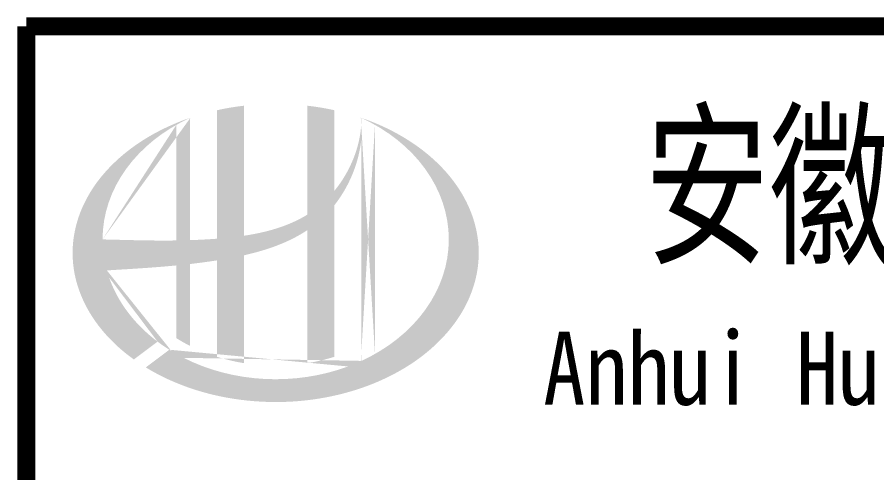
# Model space of a CAD drawing. Extents: x 5904849 to 6011887, y -826029 to -177002.
# Drawn here: x 5937382 to 5939033, y -823385 to -822511 of the extents above; entities that cross this region are included whole.
import ezdxf
from ezdxf.enums import TextEntityAlignment as Align

# ---------------------------------------------------------------- set-up
doc = ezdxf.new("R2010")
doc.units = 0
doc.header["$LTSCALE"] = 1000
doc.header["$MEASUREMENT"] = 0
doc.layers.get('0').update_dxf_attribs({"linetype": 'CONTINUOUS'})
doc.styles.add('宋体', font='', dxfattribs={"width": 0.7})
doc.styles.get('宋体').set_extended_font_data('SimSun')

msp = doc.modelspace()

# ---------------------------------------------------------------- hatches: boundary and pattern name
h = msp.add_hatch(color=256)
edge = h.paths.add_edge_path()
edge.add_spline(control_points=[(5937817.6, -822967.8), (5937820.7, -822967.2), (5937823.7, -822966.4), (5937848.3, -822960.5), (5937869.6, -822954), (5937907.1, -822938.4), (5937923.5, -822930), (5937939, -822919.7)], knot_values=[61.629012, 61.629012, 61.629012, 61.629012, 63.330431, 63.330431, 75.353634, 75.353634, 85.398649, 85.398649, 85.398649, 85.398649], degree=3, periodic=0)
edge.add_line((5937939, -822919.7), (5937939, -823174.8))
edge.add_spline(control_points=[(5937939, -823174.8), (5937947.5, -823173.4), (5937956.1, -823171.7), (5937973.4, -823167.7), (5937982.3, -823165.3), (5937991, -823162.6)], knot_values=[4.908456, 4.908456, 4.908456, 4.908456, 4.992821, 4.992821, 5.083034, 5.083034, 5.083034, 5.083034], degree=3, periodic=0)
edge.add_line((5937991, -823162.6), (5937991, -822871.9))
edge.add_spline(control_points=[(5937991, -822871.9), (5937995.3, -822866.4), (5937999.4, -822860.7), (5938012.4, -822840.9), (5938020.3, -822825.9), (5938034.9, -822789.5), (5938040.5, -822767.6), (5938042.8, -822745), (5938042.9, -822744.3), (5938043, -822743.7)], knot_values=[97.991744, 97.991744, 97.991744, 97.991744, 101.64219, 101.64219, 110.337975, 110.337975, 121.934322, 121.934322, 122.270691, 122.270691, 122.270691, 122.270691], degree=3, periodic=0)
edge.add_line((5938043, -822743.7), (5938043, -822708.5))
edge.add_spline(control_points=[(5938043, -822708.5), (5938042.9, -822712.3), (5938042.7, -822716.1), (5938042.5, -822720)], knot_values=[126.194075, 126.194075, 126.194075, 126.194075, 128.396762, 128.396762, 128.396762, 128.396762], degree=3, periodic=0)
edge.add_spline(control_points=[(5938042.5, -822720), (5938042.2, -822723.1), (5938041.9, -822726.2), (5938041.5, -822729.3)], knot_values=[124.417049, 124.417049, 124.417049, 124.417049, 126.194075, 126.194075, 126.194075, 126.194075], degree=3, periodic=0)
edge.add_spline(control_points=[(5938041.5, -822729.3), (5938041, -822733.9), (5938040.2, -822738.4), (5938039.3, -822743)], knot_values=[121.80529, 121.80529, 121.80529, 121.80529, 124.417049, 124.417049, 124.417049, 124.417049], degree=3, periodic=0)
edge.add_spline(control_points=[(5938039.3, -822743), (5938038.1, -822749), (5938036.7, -822755.1), (5938034.9, -822761.1)], knot_values=[118.31574, 118.31574, 118.31574, 118.31574, 121.80529, 121.80529, 121.80529, 121.80529], degree=3, periodic=0)
edge.add_spline(control_points=[(5938034.9, -822761.1), (5938033.2, -822767.2), (5938031.1, -822773.2), (5938028.9, -822779.1)], knot_values=[114.795988, 114.795988, 114.795988, 114.795988, 118.31574, 118.31574, 118.31574, 118.31574], degree=3, periodic=0)
edge.add_spline(control_points=[(5938028.9, -822779.1), (5938026.6, -822785), (5938024.1, -822790.7), (5938021.4, -822796.4)], knot_values=[111.329641, 111.329641, 111.329641, 111.329641, 114.795988, 114.795988, 114.795988, 114.795988], degree=3, periodic=0)
edge.add_spline(control_points=[(5938021.4, -822796.4), (5938018.7, -822802.2), (5938015.7, -822807.8), (5938012.4, -822813.4)], knot_values=[107.79529, 107.79529, 107.79529, 107.79529, 111.329641, 111.329641, 111.329641, 111.329641], degree=3, periodic=0)
edge.add_spline(control_points=[(5938012.4, -822813.4), (5938009.3, -822818.8), (5938005.9, -822824.1), (5938002.4, -822829.2)], knot_values=[104.343579, 104.343579, 104.343579, 104.343579, 107.79529, 107.79529, 107.79529, 107.79529], degree=3, periodic=0)
edge.add_spline(control_points=[(5938002.4, -822829.2), (5937998.8, -822834.4), (5937994.9, -822839.4), (5937991, -822844.3)], knot_values=[100.8507, 100.8507, 100.8507, 100.8507, 104.343579, 104.343579, 104.343579, 104.343579], degree=3, periodic=0)
edge.add_line((5937991, -822844.3), (5937991, -822689.6))
edge.add_spline(control_points=[(5937991, -822689.6), (5937973.9, -822685.8), (5937956.5, -822682.9), (5937939, -822680.9)], knot_values=[4.423999, 4.423999, 4.423999, 4.423999, 4.558741, 4.558741, 4.558741, 4.558741], degree=3, periodic=0)
edge.add_line((5937939, -822680.9), (5937939, -822889.9))
edge.add_spline(control_points=[(5937939, -822889.9), (5937903, -822912.2), (5937860.9, -822923.8), (5937817.6, -822930.3)], knot_values=[63.246215, 63.246215, 63.246215, 63.246215, 87.689124, 87.689124, 87.689124, 87.689124], degree=3, periodic=0)
edge.add_line((5937817.6, -822930.3), (5937817.6, -822680.9))
edge.add_spline(control_points=[(5937817.6, -822680.9), (5937800, -822682.9), (5937782.7, -822685.8), (5937765.6, -822689.6)], knot_values=[4.866038, 4.866038, 4.866038, 4.866038, 5.000777, 5.000777, 5.000777, 5.000777], degree=3, periodic=0)
edge.add_line((5937765.6, -822689.6), (5937765.6, -822936))
edge.add_spline(control_points=[(5937765.6, -822936), (5937764.8, -822936.1), (5937747.3, -822937.4), (5937730, -822938.3), (5937713.6, -822938.8)], knot_values=[43.657356, 43.657356, 43.657356, 43.657356, 44.134253, 53.497092, 53.497092, 53.497092, 53.497092], degree=3, periodic=0)
edge.add_line((5937713.6, -822938.8), (5937713.6, -822704.3))
edge.add_spline(control_points=[(5937713.6, -822704.3), (5937705.1, -822707.2), (5937696.7, -822710.3), (5937688.5, -822713.7)], knot_values=[5.14157, 5.14157, 5.14157, 5.14157, 5.212921, 5.212921, 5.212921, 5.212921], degree=3, periodic=0)
edge.add_spline(control_points=[(5937688.5, -822713.7), (5937685.1, -822715.1), (5937681.7, -822716.6), (5937665.5, -822723.7), (5937653.3, -822729.8), (5937641.5, -822736.4)], knot_values=[5.212921, 5.212921, 5.212921, 5.212921, 5.24296, 5.24296, 5.355623, 5.355623, 5.355623, 5.355623], degree=3, periodic=0)
edge.add_spline(control_points=[(5937641.5, -822736.4), (5937634.1, -822740.6), (5937626.9, -822744.9), (5937619.9, -822749.5)], knot_values=[5.355623, 5.355623, 5.355623, 5.355623, 5.426974, 5.426974, 5.426974, 5.426974], degree=3, periodic=0)
edge.add_spline(control_points=[(5937619.9, -822749.5), (5937616.2, -822751.9), (5937612.5, -822754.4), (5937605.8, -822759.1), (5937602.7, -822761.4), (5937599.6, -822763.7)], knot_values=[5.426974, 5.426974, 5.426974, 5.426974, 5.464765, 5.464765, 5.498325, 5.498325, 5.498325, 5.498325], degree=3, periodic=0)
edge.add_spline(control_points=[(5937599.6, -822763.7), (5937586.6, -822773.4), (5937574.5, -822783.9), (5937563.6, -822794.9)], knot_values=[5.498325, 5.498325, 5.498325, 5.498325, 5.641027, 5.641027, 5.641027, 5.641027], degree=3, periodic=0)
edge.add_spline(control_points=[(5937563.6, -822794.9), (5937560.1, -822798.4), (5937556.7, -822801.9), (5937546.5, -822813.2), (5937540, -822821.1), (5937534.1, -822829.2)], knot_values=[5.641027, 5.641027, 5.641027, 5.641027, 5.686569, 5.686569, 5.783729, 5.783729, 5.783729, 5.783729], degree=3, periodic=0)
edge.add_spline(control_points=[(5937534.1, -822829.2), (5937526.6, -822839.6), (5937519.9, -822850.3), (5937513.4, -822862.8), (5937512.6, -822864.4), (5937511.8, -822866)], knot_values=[5.783729, 5.783729, 5.783729, 5.783729, 5.908374, 5.908374, 5.92643, 5.92643, 5.92643, 5.92643], degree=3, periodic=0)
edge.add_spline(control_points=[(5937511.8, -822866), (5937505.5, -822878.5), (5937500.5, -822891.4), (5937496.8, -822904.3)], knot_values=[5.92643, 5.92643, 5.92643, 5.92643, 6.069132, 6.069132, 6.069132, 6.069132], degree=3, periodic=0)
edge.add_spline(control_points=[(5937496.8, -822904.3), (5937495.2, -822909.9), (5937493.8, -822915.5), (5937491.1, -822928.5), (5937490, -822936.1), (5937489.2, -822943.6)], knot_values=[6.069132, 6.069132, 6.069132, 6.069132, 6.130179, 6.130179, 6.211834, 6.211834, 6.211834, 6.211834], degree=3, periodic=0)
edge.add_spline(control_points=[(5937489.2, -822943.6), (5937488.6, -822950.2), (5937488.3, -822956.8), (5937488.3, -822963.4)], knot_values=[6.211834, 6.211834, 6.211834, 6.211834, 6.283185, 6.283185, 6.283185, 6.283185], degree=3, periodic=0)
edge.add_spline(control_points=[(5937488.3, -822963.4), (5937488.3, -822968), (5937488.5, -822972.7), (5937488.8, -822977.4)], knot_values=[6.283185, 6.283185, 6.283185, 6.283185, 6.333655, 6.333655, 6.333655, 6.333655], degree=3, periodic=0)
edge.add_spline(control_points=[(5937488.8, -822977.4), (5937489.4, -822986.7), (5937490.7, -822996), (5937492.5, -823005.2)], knot_values=[6.333655, 6.333655, 6.333655, 6.333655, 6.434594, 6.434594, 6.434594, 6.434594], degree=3, periodic=0)
edge.add_spline(control_points=[(5937492.5, -823005.2), (5937492.7, -823005.9), (5937492.8, -823006.5), (5937494.8, -823015.7), (5937497.1, -823024.3), (5937500.1, -823032.8)], knot_values=[6.434594, 6.434594, 6.434594, 6.434594, 6.441278, 6.441278, 6.535532, 6.535532, 6.535532, 6.535532], degree=3, periodic=0)
edge.add_spline(control_points=[(5937500.1, -823032.8), (5937503.2, -823041.9), (5937507, -823050.9), (5937511.3, -823059.8)], knot_values=[6.535532, 6.535532, 6.535532, 6.535532, 6.636471, 6.636471, 6.636471, 6.636471], degree=3, periodic=0)
edge.add_spline(control_points=[(5937511.3, -823059.8), (5937512.4, -823062.1), (5937513.6, -823064.3), (5937518.2, -823073.1), (5937522.1, -823079.7), (5937526.3, -823086.1)], knot_values=[6.636471, 6.636471, 6.636471, 6.636471, 6.661894, 6.661894, 6.73741, 6.73741, 6.73741, 6.73741], degree=3, periodic=0)
edge.add_spline(control_points=[(5937526.3, -823086.1), (5937531.9, -823094.7), (5937538, -823103.1), (5937544.8, -823111.2)], knot_values=[6.73741, 6.73741, 6.73741, 6.73741, 6.838349, 6.838349, 6.838349, 6.838349], degree=3, periodic=0)
edge.add_spline(control_points=[(5937544.8, -823111.2), (5937547.8, -823114.8), (5937550.8, -823118.4), (5937558.1, -823126.3), (5937562.4, -823130.7), (5937566.8, -823135.1)], knot_values=[6.838349, 6.838349, 6.838349, 6.838349, 6.88251, 6.88251, 6.939288, 6.939288, 6.939288, 6.939288], degree=3, periodic=0)
edge.add_spline(control_points=[(5937566.8, -823135.1), (5937574.7, -823142.8), (5937583.1, -823150.2), (5937592.1, -823157.3)], knot_values=[6.939288, 6.939288, 6.939288, 6.939288, 7.040227, 7.040227, 7.040227, 7.040227], degree=3, periodic=0)
edge.add_spline(control_points=[(5937592.1, -823157.3), (5937596.6, -823160.8), (5937601.2, -823164.3), (5937605.9, -823167.7)], knot_values=[7.040227, 7.040227, 7.040227, 7.040227, 7.090696, 7.090696, 7.090696, 7.090696], degree=3, periodic=0)
edge.add_line((5937605.9, -823167.7), (5937651.5, -823133.5))
edge.add_ellipse((5937878.3, -822937.4), major_axis=(332.5, 0), ratio=0.806676, start_angle=192.819, end_angle=226.9853, ccw=False)
edge.add_spline(control_points=[(5937554.1, -822996.9), (5937566.1, -822996.1), (5937578.1, -822995.4), (5937622.5, -822992.7), (5937654.9, -822990.5), (5937687.6, -822987.3)], knot_values=[11.398263, 11.398263, 11.398263, 11.398263, 18.40729, 18.40729, 37.18094, 37.18094, 37.18094, 37.18094], degree=3, periodic=0)
edge.add_line((5937687.6, -822987.3), (5937687.6, -823126.9))
edge.add_spline(control_points=[(5937687.6, -823126.9), (5937689.4, -823128), (5937691.2, -823129.1), (5937699.7, -823134.2), (5937706.6, -823138), (5937713.6, -823141.5)], knot_values=[4.049945, 4.049945, 4.049945, 4.049945, 4.072021, 4.072021, 4.153257, 4.153257, 4.153257, 4.153257], degree=3, periodic=0)
edge.add_line((5937713.6, -823141.5), (5937713.6, -822984.6))
edge.add_spline(control_points=[(5937713.6, -822984.6), (5937729.7, -822982.8), (5937745.9, -822980.6), (5937763.3, -822978), (5937764.5, -822977.8), (5937765.6, -822977.6)], knot_values=[42.135009, 42.135009, 42.135009, 42.135009, 51.307228, 51.307228, 51.948574, 51.948574, 51.948574, 51.948574], degree=3, periodic=0)
edge.add_line((5937765.6, -822977.6), (5937765.6, -823162.6))
edge.add_spline(control_points=[(5937765.6, -823162.6), (5937782.4, -823167.8), (5937799.9, -823171.9), (5937817.6, -823174.8)], knot_values=[4.34174, 4.34174, 4.34174, 4.34174, 4.516316, 4.516316, 4.516316, 4.516316], degree=3, periodic=0)
edge.add_line((5937817.6, -823174.8), (5937817.6, -822967.8))
edge = h.paths.add_edge_path(flags=16)
edge.add_ellipse((5937878.3, -822937.4), major_axis=(332.5, 0), ratio=0.806676, start_angle=124.9875, end_angle=179.999, ccw=False)
edge.add_line((5937687.6, -822717.6), (5937687.6, -822939.4))
edge.add_spline(control_points=[(5937687.6, -822939.4), (5937640, -822940.1), (5937593, -822938.5), (5937545.8, -822937.4)], knot_values=[11.27373, 11.27373, 11.27373, 11.27373, 38.687513, 38.687513, 38.687513, 38.687513], degree=3, periodic=0)
edge = h.paths.add_edge_path()
edge.add_spline(control_points=[(5937628.9, -823182.9), (5937644.4, -823192.4), (5937661, -823201.1), (5937703.3, -823219.7), (5937729.9, -823228.6), (5937785.3, -823241.9), (5937814, -823246.2), (5937872.1, -823250.1), (5937901.4, -823249.7), (5937959.2, -823243.9), (5937987.6, -823238.7), (5938042.2, -823223.6), (5938068.2, -823213.9), (5938116.7, -823190.4), (5938139.1, -823176.8), (5938179, -823146.3), (5938196.6, -823129.5), (5938226.3, -823093.8), (5938238.4, -823074.8), (5938256.5, -823035.8), (5938262.7, -823015.6), (5938269, -822975), (5938269.1, -822954.6), (5938263.4, -822913.8), (5938257.5, -822893.6), (5938239.7, -822854.2), (5938227.8, -822835.1), (5938198.4, -822799), (5938180.8, -822782), (5938140.9, -822751.2), (5938118.6, -822737.4), (5938078, -822717.5), (5938060.8, -822710.4), (5938043, -822704.3)], knot_values=[0.886421, 0.886421, 0.886421, 0.886421, 1.040557, 1.040557, 1.261172, 1.261172, 1.481788, 1.481788, 1.702404, 1.702404, 1.92302, 1.92302, 2.143636, 2.143636, 2.364252, 2.364252, 2.584868, 2.584868, 2.805484, 2.805484, 3.026099, 3.026099, 3.246715, 3.246715, 3.46852, 3.46852, 3.690325, 3.690325, 3.91213, 3.91213, 4.133935, 4.133935, 4.283209, 4.283209, 4.283209, 4.283209], degree=3, periodic=0)
edge.add_line((5938043, -822704.3), (5938043, -822704.3))
edge.add_spline(control_points=[(5938043, -822704.3), (5938043, -822705.7), (5938043, -822707.1), (5938043, -822708.5)], knot_values=[128.396762, 128.396762, 128.396762, 128.396762, 129.192193, 129.192193, 129.192193, 129.192193], degree=3, periodic=0)
edge.add_line((5938043, -822708.5), (5938043, -823170.4))
edge.add_ellipse((5937878.3, -822937.4), major_axis=(332.5, 0), ratio=0.806676, start_angle=232.1054, end_angle=299.6833, ccw=False)
edge.add_line((5937674.1, -823149), (5937628.9, -823182.9))
edge = h.paths.add_edge_path(flags=16)
edge.add_ellipse((5937878.3, -822937.4), major_axis=(332.5, 0), ratio=0.806676, start_angle=304.9875, end_angle=415.0121, ccw=False)
edge.add_line((5938069, -823157.1), (5938069, -822717.6))

# ---------------------------------------------------------------- linework, layer by layer
at = {"const_width": 35}
for points in [[(5937399.4, -822528.7), (5937399.4, -825528.7)], [(5946399.4, -822528.7), (5937399.4, -822528.7)]]:
    msp.add_lwpolyline(points, dxfattribs=at)

# ---------------------------------------------------------------- texts
at = {"style": '宋体'}
for s, height, width, p in [('安徽华东化工医药工程有限责任公司', 250, 0.7, (5940496.8, -822828.7)), ('Anhui Huadong Chemical & Medical Engineering Co.,Ltd', 140, 0.85, (5940496.8, -823203.7))]:
    msp.add_text(s, height=height, dxfattribs=dict(at, width=width)).set_placement(p, align=Align.MIDDLE)

doc.saveas('drawing.dxf')
